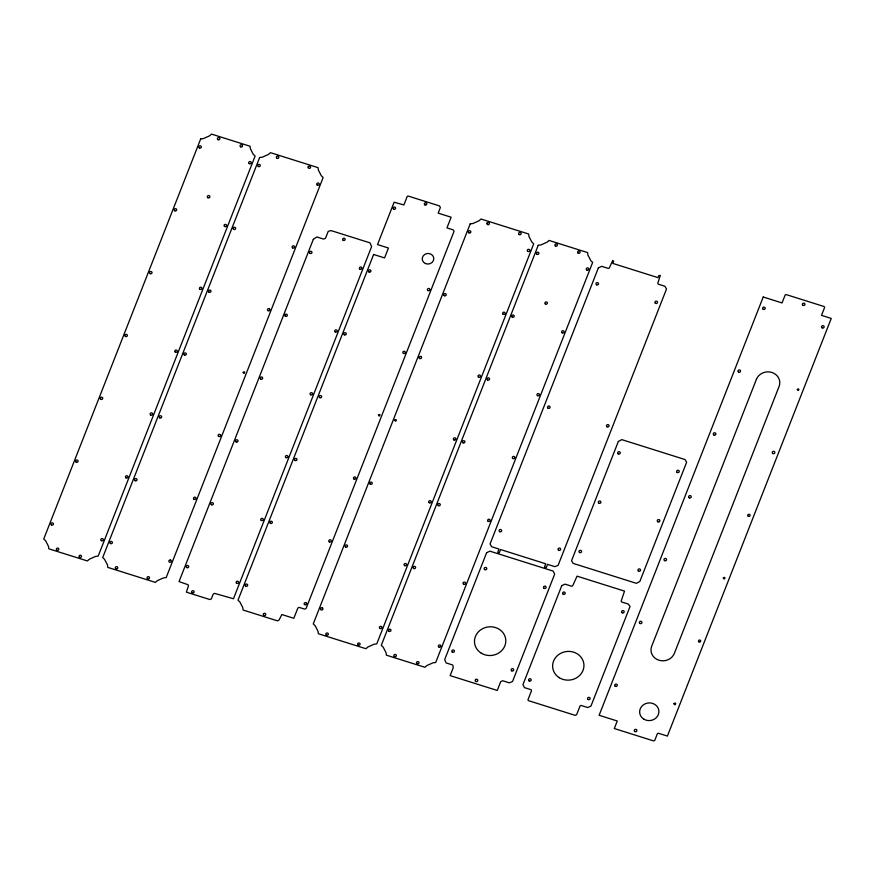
<?xml version="1.0" encoding="UTF-8"?>
<svg xmlns="http://www.w3.org/2000/svg" width="875" height="875" viewBox="0 0 875 875"><rect width="100%" height="100%" fill="white"/><g stroke="black" fill="none" stroke-linecap="round" stroke-linejoin="round"><path stroke-width="1.31" d="M673.925 703.697C675.511 707.273 676.791 700.842 673.925 703.697M243.162 372.345C244.059 375.725 246.116 370.169 243.162 372.345M378.459 414.98C379.356 418.348 381.413 412.792 378.459 414.98M394.767 420.109C395.653 423.489 397.72 417.933 394.767 420.109M797.311 389.408C798.208 392.82 800.286 387.198 797.311 389.408M723.308 577.894C724.248 581.481 726.447 575.586 723.308 577.894M308.164 166.863L308.077 167.158A1.258 1.148 -6.2 0 0 310.494 167.672L310.57 167.377A1.258 1.148 -6.2 0 0 308.164 166.863M200.692 138.928L43.75 538.978L45.609 540.739L48.497 546.361L48.814 548.811L87.358 560.952L89.316 559.223L95.495 556.456L98.175 556.128L255.117 156.067L253.258 154.306L250.37 148.695L250.053 146.245L211.509 134.094L209.552 135.833L203.372 138.589L200.692 138.928M259.656 157.5L102.703 557.55L104.562 559.311L107.45 564.933L107.767 567.383L155.389 582.389L157.336 580.65L163.516 577.894L166.195 577.555L323.148 177.505L321.289 175.744L318.402 170.122L318.084 167.672L270.462 152.666L268.516 154.405L262.336 157.172L259.656 157.5M313.327 239.345L179.047 581.602L188.016 584.708L188.475 585.823L186.375 592.156L209.803 599.528L211.291 598.992L213.216 594.092L214.55 593.359L233.472 598.752L371.634 246.575L369.983 242.856L330.98 230.573L328.202 231.372L325.511 238.252L323.575 239.083L316.772 236.939L313.327 239.345M373.625 254.483L238 600.184L239.859 601.945L242.758 607.556L243.064 610.017L277.55 620.878L279.048 620.036L281.859 614.534L293.825 618.308L297.839 608.092L299.053 607.348L304.675 609.12L306.075 608.508L454.07 231.262L453.119 229.841L446.95 227.905L451.139 217.219L438.167 213.128L440.377 207.517L439.48 205.92L408.034 196.011L407.258 196.361L403.889 204.947L394.133 202.223L377.519 244.573L388.445 248.019L384.562 257.917L373.625 254.483M470.214 223.836L313.261 623.897L315.12 625.658L318.019 631.269L318.325 633.73L365.947 648.725L367.905 646.986L374.073 644.23L376.753 643.902L533.706 243.841L531.847 242.08L528.959 236.469L528.642 234.008L481.02 219.013L479.073 220.752L472.894 223.508L470.214 223.836M538.234 245.273L381.292 645.323L383.152 647.084L386.039 652.706L386.356 655.156L424.9 667.297L426.858 665.569L433.038 662.802L435.717 662.473L592.659 262.423L590.8 260.652L587.913 255.041L587.595 252.591L549.052 240.439L547.094 242.178L540.914 244.934L538.234 245.273M486.653 552.65L444.675 659.641L446.097 662.922L452.758 665.022L453.261 667.658L450.144 675.62L497.262 690.462L500.686 681.723L502.644 680.739L509.305 682.839L512.531 681.505L554.684 574.087L553.142 571.102L489.934 551.184L486.653 552.65M598.38 267.87L490.055 543.966L491.673 546.744L499.012 549.062L497.755 552.289L499.275 552.77L500.544 549.544L545.727 563.784L544.458 567L546.273 567.58L547.542 564.353L554.892 566.661L558.086 565.403L666.52 289.012L664.902 286.245L658.23 284.145L657.781 283.358L660.319 275.395L658.798 275.581L657.989 277.637L612.795 263.397L613.637 261.242L612.763 260.411L609.284 267.991L608.344 268.428L601.683 266.328L598.38 267.87M561.783 585.627L522.944 684.644L524.475 687.619L531.136 689.719L531.519 690.692L527.953 699.781L528.347 700.612L575.105 715.334L576.625 714.7L580.048 705.983L581.022 705.436L587.694 707.536L590.964 706.07L630.066 606.419L628.283 604.067L621.622 601.967L621.173 601.147L624.52 591.117L577.041 576.155L572.655 585.856L571.736 586.25L565.064 584.15L561.783 585.627M618.341 441.47L571.539 560.755L573.202 563.413L636.42 583.33L639.844 581.481L686.645 462.197L684.983 459.539L621.764 439.622L618.341 441.47M763.219 297.008L599.123 715.28L617.269 721L614.305 728.536L653.57 740.906L654.762 740.37L657.398 733.644L658.328 733.228L667.406 736.083L831.25 318.434L821.505 315.361L824.655 307.322L824.053 306.523L786.231 294.602L785.203 294.886L782.042 302.936L763.219 297.008M756.405 379.345L651.711 646.188A12.075 11.058 -6.2 0 0 658.941 660.231A12.075 11.058 -6.2 0 0 674.384 653.33L779.078 386.488A12.075 11.058 -6.2 0 0 771.848 372.444A12.075 11.058 -6.2 0 0 756.405 379.345M487.091 222.994L486.948 223.267A1.258 1.148 -6.2 0 0 489.191 224.219L489.333 223.945A1.258 1.148 -6.2 0 0 487.091 222.994M170.57 560.066L170.253 559.989A1.258 1.148 -6.2 0 0 169.619 562.209L169.936 562.275A1.258 1.148 -6.2 0 0 170.57 560.066M305.867 602.689L305.55 602.613A1.258 1.148 -6.2 0 0 304.916 604.833L305.233 604.909A1.258 1.148 -6.2 0 0 305.867 602.689M420.853 356.519L420.547 356.42A1.258 1.148 -6.2 0 0 419.748 358.597L420.055 358.684A1.258 1.148 -6.2 0 0 420.853 356.519M404.6 351.4L404.294 351.302A1.258 1.148 -6.2 0 0 403.397 353.434L403.703 353.544A1.258 1.148 -6.2 0 0 404.6 351.4M269.303 308.777L268.997 308.667A1.258 1.148 -6.2 0 0 268.1 310.811L268.406 310.92A1.258 1.148 -6.2 0 0 269.303 308.777M322.372 607.917L322.077 607.797A1.258 1.148 -6.2 0 0 321.016 609.875L321.322 610.006A1.258 1.148 -6.2 0 0 322.372 607.917M499.625 531.661A1.302 1.192 -6.2 0 0 501.67 530.742A1.302 1.192 -6.2 0 0 499.822 529.594A1.302 1.192 -6.2 0 0 499.625 531.661M598.872 503.18A1.302 1.192 -6.2 0 0 600.917 502.272A1.302 1.192 -6.2 0 0 599.058 501.113A1.302 1.192 -6.2 0 0 598.872 503.18M618.22 453.852A1.302 1.192 -6.2 0 0 620.266 452.944A1.302 1.192 -6.2 0 0 618.417 451.795A1.302 1.192 -6.2 0 0 618.22 453.852M677.173 472.434A1.302 1.192 -6.2 0 0 679.219 471.516A1.302 1.192 -6.2 0 0 677.37 470.367A1.302 1.192 -6.2 0 0 677.173 472.434M657.825 521.763A1.302 1.192 -6.2 0 0 659.87 520.844A1.302 1.192 -6.2 0 0 658.022 519.695A1.302 1.192 -6.2 0 0 657.825 521.763M638.477 571.08A1.302 1.192 -6.2 0 0 640.522 570.172A1.302 1.192 -6.2 0 0 638.673 569.023A1.302 1.192 -6.2 0 0 638.477 571.08M579.523 552.508A1.302 1.192 -6.2 0 0 581.558 551.6A1.302 1.192 -6.2 0 0 579.709 550.441A1.302 1.192 -6.2 0 0 579.523 552.508M343.175 240.308A1.258 1.148 -6.2 0 0 345.144 239.422A1.258 1.148 -6.2 0 0 343.361 238.317A1.258 1.148 -6.2 0 0 343.175 240.308M186.758 567.569A1.258 1.148 -6.2 0 0 188.727 566.694A1.258 1.148 -6.2 0 0 186.944 565.578A1.258 1.148 -6.2 0 0 186.758 567.569M211.411 504.733A1.258 1.148 -6.2 0 0 213.38 503.858A1.258 1.148 -6.2 0 0 211.597 502.742A1.258 1.148 -6.2 0 0 211.411 504.733M261.297 520.45A1.258 1.148 -6.2 0 0 263.266 519.575A1.258 1.148 -6.2 0 0 261.483 518.459A1.258 1.148 -6.2 0 0 261.297 520.45M236.064 441.897A1.258 1.148 -6.2 0 0 238.033 441.022A1.258 1.148 -6.2 0 0 236.25 439.906A1.258 1.148 -6.2 0 0 236.064 441.897M285.95 457.614A1.258 1.148 -6.2 0 0 287.919 456.739A1.258 1.148 -6.2 0 0 286.136 455.623A1.258 1.148 -6.2 0 0 285.95 457.614M285.37 316.225A1.258 1.148 -6.2 0 0 287.328 315.35A1.258 1.148 -6.2 0 0 285.556 314.234A1.258 1.148 -6.2 0 0 285.37 316.225M335.256 331.942A1.258 1.148 -6.2 0 0 337.214 331.067A1.258 1.148 -6.2 0 0 335.442 329.952A1.258 1.148 -6.2 0 0 335.256 331.942M359.898 269.106A1.258 1.148 -6.2 0 0 361.867 268.231A1.258 1.148 -6.2 0 0 360.084 267.116A1.258 1.148 -6.2 0 0 359.898 269.106M310.012 253.389A1.258 1.148 -6.2 0 0 311.981 252.514A1.258 1.148 -6.2 0 0 310.198 251.398A1.258 1.148 -6.2 0 0 310.012 253.389M260.717 379.061A1.258 1.148 -6.2 0 0 262.686 378.186A1.258 1.148 -6.2 0 0 260.903 377.07A1.258 1.148 -6.2 0 0 260.717 379.061M310.603 394.778A1.258 1.148 -6.2 0 0 312.572 393.903A1.258 1.148 -6.2 0 0 310.789 392.788A1.258 1.148 -6.2 0 0 310.603 394.778M192.15 592.802A1.258 1.148 -6.2 0 0 194.119 591.916A1.258 1.148 -6.2 0 0 192.336 590.811A1.258 1.148 -6.2 0 0 192.15 592.802M236.644 583.286A1.258 1.148 -6.2 0 0 238.612 582.411A1.258 1.148 -6.2 0 0 236.83 581.295A1.258 1.148 -6.2 0 0 236.644 583.286M425.436 263.55A5.797 5.305 -6.2 0 0 433.792 258.311A5.797 5.305 -6.2 0 0 424.802 254.384A5.797 5.305 -6.2 0 0 425.436 263.55M263.802 615.377A1.258 1.148 -6.2 0 0 265.77 614.502A1.258 1.148 -6.2 0 0 263.988 613.386A1.258 1.148 -6.2 0 0 263.802 615.377M424.856 204.848A1.258 1.148 -6.2 0 0 426.825 203.973A1.258 1.148 -6.2 0 0 425.042 202.858A1.258 1.148 -6.2 0 0 424.856 204.848M344.323 334.797A1.258 1.148 -6.2 0 0 346.292 333.922A1.258 1.148 -6.2 0 0 344.509 332.806A1.258 1.148 -6.2 0 0 344.323 334.797M368.977 271.961A1.258 1.148 -6.2 0 0 370.945 271.086A1.258 1.148 -6.2 0 0 369.162 269.97A1.258 1.148 -6.2 0 0 368.977 271.961M319.67 397.633A1.258 1.148 -6.2 0 0 321.639 396.758A1.258 1.148 -6.2 0 0 319.856 395.642A1.258 1.148 -6.2 0 0 319.67 397.633M393.63 209.125A1.258 1.148 -6.2 0 0 395.588 208.25A1.258 1.148 -6.2 0 0 393.816 207.145A1.258 1.148 -6.2 0 0 393.63 209.125M427.93 290.544A1.258 1.148 -6.2 0 0 429.898 289.658A1.258 1.148 -6.2 0 0 428.116 288.553A1.258 1.148 -6.2 0 0 427.93 290.544M353.981 479.052A1.258 1.148 -6.2 0 0 355.939 478.166A1.258 1.148 -6.2 0 0 354.167 477.061A1.258 1.148 -6.2 0 0 353.981 479.052M295.017 460.469A1.258 1.148 -6.2 0 0 296.986 459.594A1.258 1.148 -6.2 0 0 295.203 458.478A1.258 1.148 -6.2 0 0 295.017 460.469M329.328 541.877A1.258 1.148 -6.2 0 0 331.297 541.002A1.258 1.148 -6.2 0 0 329.514 539.897A1.258 1.148 -6.2 0 0 329.328 541.877M270.364 523.305A1.258 1.148 -6.2 0 0 272.333 522.43A1.258 1.148 -6.2 0 0 270.55 521.314A1.258 1.148 -6.2 0 0 270.364 523.305M245.722 586.141A1.258 1.148 -6.2 0 0 247.68 585.266A1.258 1.148 -6.2 0 0 245.908 584.15A1.258 1.148 -6.2 0 0 245.722 586.141M563.161 594.191A1.302 1.192 -6.2 0 0 565.206 593.283A1.302 1.192 -6.2 0 0 563.358 592.123A1.302 1.192 -6.2 0 0 563.161 594.191M529.145 680.903A1.302 1.192 -6.2 0 0 531.191 679.995A1.302 1.192 -6.2 0 0 529.342 678.836A1.302 1.192 -6.2 0 0 529.145 680.903M588.175 699.497A1.28 1.17 -6.2 0 0 590.122 698.502A1.28 1.17 -6.2 0 0 588.241 697.462A1.28 1.17 -6.2 0 0 588.175 699.497M622.125 612.763A1.302 1.192 -6.2 0 0 624.159 611.855A1.302 1.192 -6.2 0 0 622.311 610.706A1.302 1.192 -6.2 0 0 622.125 612.763M559.311 677.72A15.695 14.372 -6.2 0 0 583.898 666.739A15.695 14.372 -6.2 0 0 561.641 652.859A15.695 14.372 -6.2 0 0 559.311 677.72M655.452 303.33A1.302 1.192 -6.2 0 0 657.497 302.411A1.302 1.192 -6.2 0 0 655.638 301.262A1.302 1.192 -6.2 0 0 655.452 303.33M596.619 284.823A1.302 1.192 -6.2 0 0 598.544 283.708A1.302 1.192 -6.2 0 0 596.564 282.756A1.302 1.192 -6.2 0 0 596.619 284.823M607.02 426.77A1.302 1.192 -6.2 0 0 609.066 425.863A1.302 1.192 -6.2 0 0 607.217 424.703A1.302 1.192 -6.2 0 0 607.02 426.77M548.067 408.198A1.302 1.192 -6.2 0 0 550.102 407.28A1.302 1.192 -6.2 0 0 548.253 406.131A1.302 1.192 -6.2 0 0 548.067 408.198M558.589 550.233A1.302 1.192 -6.2 0 0 560.634 549.314A1.302 1.192 -6.2 0 0 558.775 548.166A1.302 1.192 -6.2 0 0 558.589 550.233M358.116 645.083A1.258 1.148 -6.2 0 0 360.084 644.208A1.258 1.148 -6.2 0 0 358.302 643.103A1.258 1.148 -6.2 0 0 358.116 645.083M326.364 635.086A1.258 1.148 -6.2 0 0 328.333 634.211A1.258 1.148 -6.2 0 0 326.55 633.095A1.258 1.148 -6.2 0 0 326.364 635.086M345.625 547.017A1.258 1.148 -6.2 0 0 347.594 546.142A1.258 1.148 -6.2 0 0 345.811 545.027A1.258 1.148 -6.2 0 0 345.625 547.017M370.278 484.181A1.258 1.148 -6.2 0 0 372.247 483.306A1.258 1.148 -6.2 0 0 370.464 482.191A1.258 1.148 -6.2 0 0 370.278 484.181M429.242 502.753A1.258 1.148 -6.2 0 0 431.2 501.878A1.258 1.148 -6.2 0 0 429.428 500.773A1.258 1.148 -6.2 0 0 429.242 502.753M404.589 565.589A1.258 1.148 -6.2 0 0 406.558 564.714A1.258 1.148 -6.2 0 0 404.775 563.609A1.258 1.148 -6.2 0 0 404.589 565.589M379.936 628.425A1.258 1.148 -6.2 0 0 381.905 627.55A1.258 1.148 -6.2 0 0 380.122 626.445A1.258 1.148 -6.2 0 0 379.936 628.425M453.884 439.917A1.258 1.148 -6.2 0 0 455.853 439.042A1.258 1.148 -6.2 0 0 454.07 437.938A1.258 1.148 -6.2 0 0 453.884 439.917M478.537 377.092A1.258 1.148 -6.2 0 0 480.506 376.206A1.258 1.148 -6.2 0 0 478.723 375.102A1.258 1.148 -6.2 0 0 478.537 377.092M444.238 295.673A1.258 1.148 -6.2 0 0 446.206 294.798A1.258 1.148 -6.2 0 0 444.423 293.683A1.258 1.148 -6.2 0 0 444.238 295.673M503.191 314.256A1.258 1.148 -6.2 0 0 505.159 313.37A1.258 1.148 -6.2 0 0 503.377 312.266A1.258 1.148 -6.2 0 0 503.191 314.256M527.844 251.42A1.258 1.148 -6.2 0 0 529.812 250.534A1.258 1.148 -6.2 0 0 528.03 249.43A1.258 1.148 -6.2 0 0 527.844 251.42M519.17 234.566A1.258 1.148 -6.2 0 0 521.139 233.68A1.258 1.148 -6.2 0 0 519.356 232.575A1.258 1.148 -6.2 0 0 519.17 234.566M468.891 232.838A1.258 1.148 -6.2 0 0 470.848 231.963A1.258 1.148 -6.2 0 0 469.077 230.847A1.258 1.148 -6.2 0 0 468.891 232.838M545.42 304.019A1.258 1.148 -6.2 0 0 547.389 303.144A1.258 1.148 -6.2 0 0 545.606 302.039A1.258 1.148 -6.2 0 0 545.42 304.019M586.797 269.992A1.258 1.148 -6.2 0 0 588.766 269.106A1.258 1.148 -6.2 0 0 586.983 268.002A1.258 1.148 -6.2 0 0 586.797 269.992M578.123 253.137A1.258 1.148 -6.2 0 0 580.092 252.262A1.258 1.148 -6.2 0 0 578.309 251.147A1.258 1.148 -6.2 0 0 578.123 253.137M555.45 245.995A1.258 1.148 -6.2 0 0 557.419 245.109A1.258 1.148 -6.2 0 0 555.636 244.005A1.258 1.148 -6.2 0 0 555.45 245.995M536.911 254.275A1.258 1.148 -6.2 0 0 538.88 253.389A1.258 1.148 -6.2 0 0 537.097 252.284A1.258 1.148 -6.2 0 0 536.911 254.275M512.258 317.111A1.258 1.148 -6.2 0 0 514.227 316.225A1.258 1.148 -6.2 0 0 512.444 315.12A1.258 1.148 -6.2 0 0 512.258 317.111M487.605 379.947A1.258 1.148 -6.2 0 0 489.573 379.061A1.258 1.148 -6.2 0 0 487.802 377.956A1.258 1.148 -6.2 0 0 487.605 379.947M562.144 332.828A1.258 1.148 -6.2 0 0 564.112 331.942A1.258 1.148 -6.2 0 0 562.33 330.838A1.258 1.148 -6.2 0 0 562.144 332.828M537.502 395.664A1.258 1.148 -6.2 0 0 539.459 394.778A1.258 1.148 -6.2 0 0 537.688 393.673A1.258 1.148 -6.2 0 0 537.502 395.664M512.848 458.5A1.258 1.148 -6.2 0 0 514.817 457.614A1.258 1.148 -6.2 0 0 513.034 456.509A1.258 1.148 -6.2 0 0 512.848 458.5M488.195 521.336A1.258 1.148 -6.2 0 0 490.164 520.45A1.258 1.148 -6.2 0 0 488.381 519.345A1.258 1.148 -6.2 0 0 488.195 521.336M462.962 442.783A1.258 1.148 -6.2 0 0 464.931 441.897A1.258 1.148 -6.2 0 0 463.148 440.792A1.258 1.148 -6.2 0 0 462.962 442.783M438.309 505.619A1.258 1.148 -6.2 0 0 440.278 504.733A1.258 1.148 -6.2 0 0 438.495 503.628A1.258 1.148 -6.2 0 0 438.309 505.619M413.656 568.455A1.258 1.148 -6.2 0 0 415.625 567.569A1.258 1.148 -6.2 0 0 413.842 566.464A1.258 1.148 -6.2 0 0 413.656 568.455M389.003 631.291A1.258 1.148 -6.2 0 0 390.972 630.405A1.258 1.148 -6.2 0 0 389.189 629.3A1.258 1.148 -6.2 0 0 389.003 631.291M463.542 584.172A1.258 1.148 -6.2 0 0 465.511 583.286A1.258 1.148 -6.2 0 0 463.728 582.181A1.258 1.148 -6.2 0 0 463.542 584.172M438.889 647.008A1.258 1.148 -6.2 0 0 440.858 646.122A1.258 1.148 -6.2 0 0 439.075 645.017A1.258 1.148 -6.2 0 0 438.889 647.008M417.069 663.666A1.258 1.148 -6.2 0 0 419.038 662.78A1.258 1.148 -6.2 0 0 417.255 661.675A1.258 1.148 -6.2 0 0 417.069 663.666M394.395 656.523A1.258 1.148 -6.2 0 0 396.364 655.638A1.258 1.148 -6.2 0 0 394.581 654.533A1.258 1.148 -6.2 0 0 394.395 656.523M110.414 543.517A1.258 1.148 -6.2 0 0 112.383 542.631A1.258 1.148 -6.2 0 0 110.6 541.527A1.258 1.148 -6.2 0 0 110.414 543.517M135.067 480.681A1.258 1.148 -6.2 0 0 137.036 479.806A1.258 1.148 -6.2 0 0 135.253 478.691A1.258 1.148 -6.2 0 0 135.067 480.681M194.031 499.253A1.258 1.148 -6.2 0 0 195.989 498.378A1.258 1.148 -6.2 0 0 194.217 497.262A1.258 1.148 -6.2 0 0 194.031 499.253M159.72 417.845A1.258 1.148 -6.2 0 0 161.689 416.97A1.258 1.148 -6.2 0 0 159.906 415.855A1.258 1.148 -6.2 0 0 159.72 417.845M218.673 436.417A1.258 1.148 -6.2 0 0 220.642 435.542A1.258 1.148 -6.2 0 0 218.859 434.427A1.258 1.148 -6.2 0 0 218.673 436.417M292.633 247.909A1.258 1.148 -6.2 0 0 294.602 247.034A1.258 1.148 -6.2 0 0 292.819 245.919A1.258 1.148 -6.2 0 0 292.633 247.909M317.286 185.073A1.258 1.148 -6.2 0 0 319.255 184.198A1.258 1.148 -6.2 0 0 317.472 183.083A1.258 1.148 -6.2 0 0 317.286 185.073M258.322 166.502A1.258 1.148 -6.2 0 0 260.291 165.627A1.258 1.148 -6.2 0 0 258.508 164.511A1.258 1.148 -6.2 0 0 258.322 166.502M184.373 355.009A1.258 1.148 -6.2 0 0 186.342 354.134A1.258 1.148 -6.2 0 0 184.559 353.019A1.258 1.148 -6.2 0 0 184.373 355.009M233.68 229.338A1.258 1.148 -6.2 0 0 235.648 228.463A1.258 1.148 -6.2 0 0 233.866 227.347A1.258 1.148 -6.2 0 0 233.68 229.338M209.027 292.173A1.258 1.148 -6.2 0 0 210.995 291.298A1.258 1.148 -6.2 0 0 209.213 290.183A1.258 1.148 -6.2 0 0 209.027 292.173M276.861 158.222A1.258 1.148 -6.2 0 0 278.83 157.347A1.258 1.148 -6.2 0 0 277.047 156.231A1.258 1.148 -6.2 0 0 276.861 158.222M115.806 568.75A1.258 1.148 -6.2 0 0 117.775 567.864A1.258 1.148 -6.2 0 0 115.992 566.759A1.258 1.148 -6.2 0 0 115.806 568.75M147.558 578.747A1.258 1.148 -6.2 0 0 149.516 577.872A1.258 1.148 -6.2 0 0 147.744 576.756A1.258 1.148 -6.2 0 0 147.558 578.747M698.95 641.867A1.105 1.017 -6.2 0 0 700.7 641.112A1.105 1.017 -6.2 0 0 699.136 640.117A1.105 1.017 -6.2 0 0 698.95 641.867M748.3 516.316A1.192 1.094 -6.2 0 0 750.094 515.342A1.192 1.094 -6.2 0 0 748.3 514.423A1.192 1.094 -6.2 0 0 748.3 516.316M772.8 453.512A1.302 1.192 -6.2 0 0 774.845 452.605A1.302 1.192 -6.2 0 0 772.997 451.445A1.302 1.192 -6.2 0 0 772.8 453.512M822.106 327.841A1.302 1.192 -6.2 0 0 824.152 326.933A1.302 1.192 -6.2 0 0 822.303 325.773A1.302 1.192 -6.2 0 0 822.106 327.841M763.153 309.269A1.302 1.192 -6.2 0 0 765.198 308.361A1.302 1.192 -6.2 0 0 763.339 307.202A1.302 1.192 -6.2 0 0 763.153 309.269M738.5 372.105A1.302 1.192 -6.2 0 0 740.545 371.197A1.302 1.192 -6.2 0 0 738.697 370.037A1.302 1.192 -6.2 0 0 738.5 372.105M713.847 434.941A1.302 1.192 -6.2 0 0 715.892 434.033A1.302 1.192 -6.2 0 0 714.044 432.873A1.302 1.192 -6.2 0 0 713.847 434.941M689.303 497.842A1.302 1.192 -6.2 0 0 691.25 496.748A1.302 1.192 -6.2 0 0 689.281 495.764A1.302 1.192 -6.2 0 0 689.303 497.842M664.541 560.612A1.302 1.192 -6.2 0 0 666.586 559.694A1.302 1.192 -6.2 0 0 664.737 558.545A1.302 1.192 -6.2 0 0 664.541 560.612M639.898 623.448A1.302 1.192 -6.2 0 0 641.933 622.53A1.302 1.192 -6.2 0 0 640.084 621.381A1.302 1.192 -6.2 0 0 639.898 623.448M615.245 686.284A1.302 1.192 -6.2 0 0 617.291 685.366A1.302 1.192 -6.2 0 0 615.431 684.217A1.302 1.192 -6.2 0 0 615.245 686.284M643.759 719.108A9.658 8.838 -6.2 0 0 658.886 712.337A9.658 8.838 -6.2 0 0 645.192 703.806A9.658 8.838 -6.2 0 0 643.759 719.108M802.922 305.32A1.302 1.192 -6.2 0 0 804.956 304.412A1.302 1.192 -6.2 0 0 803.108 303.264A1.302 1.192 -6.2 0 0 802.922 305.32M634.834 731.522A1.302 1.192 -6.2 0 0 636.88 730.614A1.302 1.192 -6.2 0 0 635.031 729.455A1.302 1.192 -6.2 0 0 634.834 731.522M51.461 524.945A1.258 1.148 -6.2 0 0 53.43 524.059A1.258 1.148 -6.2 0 0 51.647 522.955A1.258 1.148 -6.2 0 0 51.461 524.945M76.114 462.109A1.258 1.148 -6.2 0 0 78.083 461.223A1.258 1.148 -6.2 0 0 76.3 460.119A1.258 1.148 -6.2 0 0 76.114 462.109M126 477.827A1.258 1.148 -6.2 0 0 127.969 476.941A1.258 1.148 -6.2 0 0 126.186 475.836A1.258 1.148 -6.2 0 0 126 477.827M100.767 399.273A1.258 1.148 -6.2 0 0 102.736 398.387A1.258 1.148 -6.2 0 0 100.953 397.283A1.258 1.148 -6.2 0 0 100.767 399.273M150.653 414.991A1.258 1.148 -6.2 0 0 152.622 414.105A1.258 1.148 -6.2 0 0 150.839 413A1.258 1.148 -6.2 0 0 150.653 414.991M199.369 147.93A1.258 1.148 -6.2 0 0 201.338 147.044A1.258 1.148 -6.2 0 0 199.555 145.939A1.258 1.148 -6.2 0 0 199.369 147.93M217.908 139.65A1.258 1.148 -6.2 0 0 219.877 138.764A1.258 1.148 -6.2 0 0 218.094 137.659A1.258 1.148 -6.2 0 0 217.908 139.65M240.581 146.792A1.258 1.148 -6.2 0 0 242.55 145.906A1.258 1.148 -6.2 0 0 240.767 144.802A1.258 1.148 -6.2 0 0 240.581 146.792M150.062 273.602A1.258 1.148 -6.2 0 0 152.031 272.716A1.258 1.148 -6.2 0 0 150.259 271.611A1.258 1.148 -6.2 0 0 150.062 273.602M199.959 289.319A1.258 1.148 -6.2 0 0 201.917 288.433A1.258 1.148 -6.2 0 0 200.145 287.328A1.258 1.148 -6.2 0 0 199.959 289.319M224.602 226.483A1.258 1.148 -6.2 0 0 226.57 225.597A1.258 1.148 -6.2 0 0 224.788 224.492A1.258 1.148 -6.2 0 0 224.602 226.483M174.716 210.766A1.258 1.148 -6.2 0 0 176.684 209.88A1.258 1.148 -6.2 0 0 174.902 208.775A1.258 1.148 -6.2 0 0 174.716 210.766M125.42 336.438A1.258 1.148 -6.2 0 0 127.389 335.552A1.258 1.148 -6.2 0 0 125.606 334.447A1.258 1.148 -6.2 0 0 125.42 336.438M175.306 352.155A1.258 1.148 -6.2 0 0 177.275 351.269A1.258 1.148 -6.2 0 0 175.492 350.164A1.258 1.148 -6.2 0 0 175.306 352.155M249.255 163.647A1.258 1.148 -6.2 0 0 251.223 162.761A1.258 1.148 -6.2 0 0 249.441 161.656A1.258 1.148 -6.2 0 0 249.255 163.647M56.853 550.167A1.258 1.148 -6.2 0 0 58.822 549.292A1.258 1.148 -6.2 0 0 57.039 548.188A1.258 1.148 -6.2 0 0 56.853 550.167M79.527 557.32A1.258 1.148 -6.2 0 0 81.495 556.434A1.258 1.148 -6.2 0 0 79.712 555.33A1.258 1.148 -6.2 0 0 79.527 557.32M101.347 540.663A1.258 1.148 -6.2 0 0 103.316 539.777A1.258 1.148 -6.2 0 0 101.533 538.672A1.258 1.148 -6.2 0 0 101.347 540.663M207.856 197.717A1.302 1.192 -6.2 0 0 209.891 196.798A1.302 1.192 -6.2 0 0 208.042 195.65A1.302 1.192 -6.2 0 0 207.856 197.717M484.706 569.592A1.302 1.192 -6.2 0 0 486.784 568.728A1.302 1.192 -6.2 0 0 484.969 567.525A1.302 1.192 -6.2 0 0 484.706 569.592M452.397 652.148A1.302 1.192 -6.2 0 0 454.409 651.186A1.302 1.192 -6.2 0 0 452.528 650.081A1.302 1.192 -6.2 0 0 452.397 652.148M511.689 670.819A1.302 1.192 -6.2 0 0 513.723 669.911A1.302 1.192 -6.2 0 0 511.875 668.752A1.302 1.192 -6.2 0 0 511.689 670.819M544.097 588.317A1.302 1.192 -6.2 0 0 546.109 587.344A1.302 1.192 -6.2 0 0 544.206 586.25A1.302 1.192 -6.2 0 0 544.097 588.317M475.727 681.395A1.302 1.192 -6.2 0 0 477.772 680.487A1.302 1.192 -6.2 0 0 475.923 679.328A1.302 1.192 -6.2 0 0 475.727 681.395M481.163 653.1A15.695 14.372 -6.2 0 0 505.75 642.119A15.695 14.372 -6.2 0 0 483.492 628.239A15.695 14.372 -6.2 0 0 481.163 653.1"/></g></svg>
